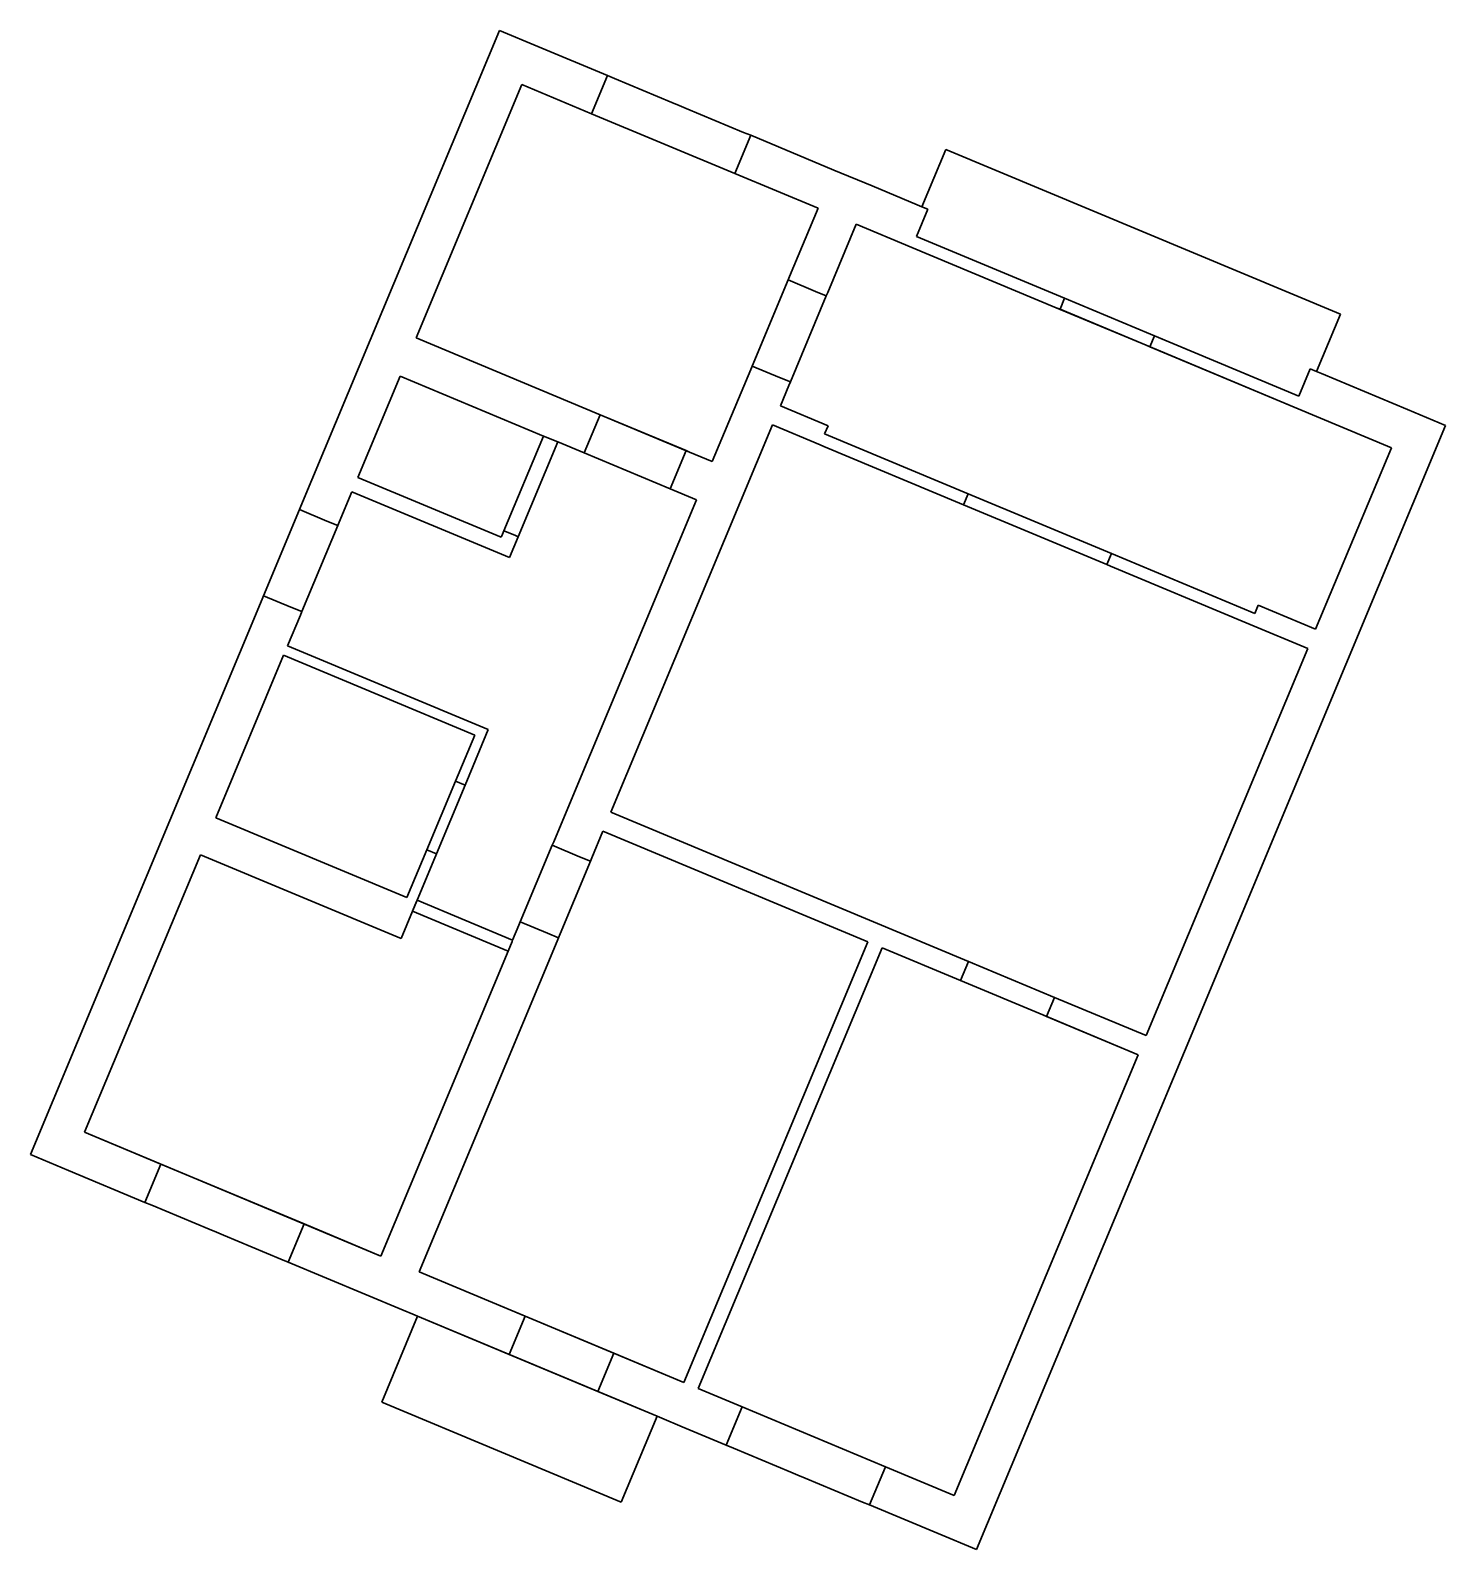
# Model space of a CAD drawing. Header units: inches. Extents: x 481012.4 to 481025.8, y 4622665 to 4622679.3.
import ezdxf

# ---------------------------------------------------------------- set-up
doc = ezdxf.new("R2010")
doc.units = ezdxf.units.IN
doc.header["$MEASUREMENT"] = 0
doc.layers.add('unit_line', color=7, linetype='Continuous', lineweight=30, true_color=0x020080)

msp = doc.modelspace()

# ---------------------------------------------------------------- linework, layer by layer
at = {"layer": 'unit_line'}
for p, q in [((481014.9334, 4622674.8238), (481016.8121, 4622679.3248)), ((481016.8121, 4622679.3248), (481017.1739, 4622679.1738)), ((481017.1739, 4622679.1738), (481017.8341, 4622678.8982)), ((481017.6831, 4622678.5364), (481017.8341, 4622678.8982)), ((481017.8341, 4622678.8982), (481017.6831, 4622678.5364)), ((481017.8341, 4622678.8982), (481017.902, 4622678.8699)), ((481017.902, 4622678.8699), (481018.4447, 4622678.6434)), ((481016.0224, 4622676.4151), (481017.0229, 4622678.812)), ((481017.0229, 4622678.812), (481016.0224, 4622676.4151)), ((481017.0229, 4622678.812), (481017.6831, 4622678.5364)), ((481017.6831, 4622678.5364), (481017.0229, 4622678.812)), ((481018.4447, 4622678.6434), (481018.5125, 4622678.6151)), ((481018.5125, 4622678.6151), (481018.5803, 4622678.5867)), ((481018.5803, 4622678.5867), (481019.123, 4622678.3602)), ((481017.6831, 4622678.5364), (481019.0399, 4622677.9701)), ((481019.0399, 4622677.9701), (481017.6831, 4622678.5364)), ((481019.1909, 4622678.3319), (481019.0399, 4622677.9701)), ((481019.0399, 4622677.9701), (481019.1909, 4622678.3319)), ((481019.123, 4622678.3602), (481019.1909, 4622678.3319)), ((481019.1909, 4622678.3319), (481019.9778, 4622678.0035)), ((481020.8094, 4622677.6564), (481021.0359, 4622678.199)), ((481021.0359, 4622678.199), (481024.7715, 4622676.6399)), ((481019.9778, 4622678.0035), (481020.3396, 4622677.8525)), ((481019.0399, 4622677.9701), (481019.8268, 4622677.6417)), ((481019.8268, 4622677.6417), (481019.0399, 4622677.9701)), ((481020.3396, 4622677.8525), (481020.7642, 4622677.6752)), ((481019.8268, 4622677.6417), (481019.5576, 4622676.9967)), ((481019.5576, 4622676.9967), (481019.8268, 4622677.6417)), ((481020.7587, 4622677.3748), (481020.8663, 4622677.6326)), ((481020.8663, 4622677.6326), (481020.7587, 4622677.3748)), ((481020.7642, 4622677.6752), (481020.8094, 4622677.6564)), ((481020.8663, 4622677.6326), (481020.8094, 4622677.6564)), ((481020.8094, 4622677.6564), (481020.8663, 4622677.6326)), ((481019.9194, 4622676.8457), (481020.1886, 4622677.4907)), ((481020.1886, 4622677.4907), (481019.9194, 4622676.8457)), ((481020.1886, 4622677.4907), (481020.7153, 4622677.2708)), ((481020.7153, 4622677.2708), (481020.1886, 4622677.4907)), ((481022.1607, 4622676.7897), (481020.7587, 4622677.3748)), ((481020.7587, 4622677.3748), (481022.1607, 4622676.7897)), ((481020.7153, 4622677.2708), (481022.0811, 4622676.7007)), ((481022.0811, 4622676.7007), (481020.7153, 4622677.2708)), ((481019.5576, 4622676.9967), (481019.5436, 4622676.9633)), ((481019.5436, 4622676.9633), (481019.5576, 4622676.9967)), ((481019.5436, 4622676.9633), (481019.2038, 4622676.1492)), ((481019.2038, 4622676.1492), (481019.5436, 4622676.9633)), ((481019.5436, 4622676.9633), (481019.8014, 4622676.8557)), ((481019.8014, 4622676.8557), (481019.5436, 4622676.9633)), ((481019.8014, 4622676.8557), (481019.9054, 4622676.8123)), ((481019.9054, 4622676.8123), (481019.8014, 4622676.8557)), ((481019.5656, 4622675.9982), (481019.9054, 4622676.8123)), ((481019.9054, 4622676.8123), (481019.5656, 4622675.9982)), ((481019.9054, 4622676.8123), (481019.9194, 4622676.8457)), ((481019.9194, 4622676.8457), (481019.9054, 4622676.8123)), ((481022.1173, 4622676.6856), (481022.1607, 4622676.7897)), ((481022.1607, 4622676.7897), (481022.1173, 4622676.6856)), ((481022.9747, 4622676.4499), (481022.1607, 4622676.7897)), ((481022.1607, 4622676.7897), (481022.9747, 4622676.4499)), ((481022.0811, 4622676.7007), (481022.9313, 4622676.3459)), ((481022.1173, 4622676.6856), (481022.0811, 4622676.7007)), ((481022.9313, 4622676.3459), (481022.1173, 4622676.6856)), ((481024.7715, 4622676.6399), (481024.545, 4622676.0972)), ((481023.0109, 4622676.4348), (481022.9675, 4622676.3308)), ((481022.9675, 4622676.3308), (481023.0109, 4622676.4348)), ((481024.3767, 4622675.8647), (481022.9747, 4622676.4499)), ((481022.9747, 4622676.4499), (481023.0109, 4622676.4348)), ((481023.0109, 4622676.4348), (481024.3767, 4622675.8647)), ((481017.7635, 4622675.6884), (481016.0224, 4622676.4151)), ((481016.0224, 4622676.4151), (481017.7635, 4622675.6884)), ((481022.9313, 4622676.3459), (481024.3333, 4622675.7607)), ((481022.9675, 4622676.3308), (481022.9313, 4622676.3459)), ((481024.3333, 4622675.7607), (481022.9675, 4622676.3308)), ((481019.2038, 4622676.1492), (481019.1899, 4622676.1158)), ((481019.1899, 4622676.1158), (481019.2038, 4622676.1492)), ((481019.4616, 4622676.0416), (481019.2038, 4622676.1492)), ((481019.2038, 4622676.1492), (481019.4616, 4622676.0416)), ((481015.4712, 4622675.0946), (481015.8714, 4622676.0533)), ((481015.8714, 4622676.0533), (481015.4712, 4622675.0946)), ((481015.8714, 4622676.0533), (481017.2281, 4622675.487)), ((481017.2281, 4622675.487), (481015.8714, 4622676.0533)), ((481019.1899, 4622676.1158), (481018.8263, 4622675.2448)), ((481018.8263, 4622675.2448), (481019.1899, 4622676.1158)), ((481019.5656, 4622675.9982), (481019.4616, 4622676.0416)), ((481019.4616, 4622676.0416), (481019.5656, 4622675.9982)), ((481019.5517, 4622675.9648), (481019.5656, 4622675.9982)), ((481019.5656, 4622675.9982), (481019.5517, 4622675.9648)), ((481024.4843, 4622676.1225), (481024.3767, 4622675.8647)), ((481024.3767, 4622675.8647), (481024.4843, 4622676.1225)), ((481024.545, 4622676.0972), (481024.4843, 4622676.1225)), ((481024.4843, 4622676.1225), (481024.545, 4622676.0972)), ((481024.545, 4622676.0972), (481024.5902, 4622676.0783)), ((481024.5902, 4622676.0783), (481025.4047, 4622675.7383)), ((481019.4713, 4622675.7721), (481019.5517, 4622675.9648)), ((481019.5517, 4622675.9648), (481019.4713, 4622675.7721)), ((481019.9217, 4622675.5841), (481019.4713, 4622675.7721)), ((481019.4713, 4622675.7721), (481019.9217, 4622675.5841)), ((481024.3333, 4622675.7607), (481025.2537, 4622675.3765)), ((481025.2537, 4622675.3765), (481024.3333, 4622675.7607)), ((481025.4047, 4622675.7383), (481025.7665, 4622675.5873)), ((481017.6125, 4622675.3266), (481017.7635, 4622675.6884)), ((481017.7635, 4622675.6884), (481017.6125, 4622675.3266)), ((481018.611, 4622675.3346), (481017.7635, 4622675.6884)), ((481017.7635, 4622675.6884), (481018.5776, 4622675.3486)), ((481019.3958, 4622675.5912), (481017.8668, 4622671.9281)), ((481017.8668, 4622671.9281), (481019.3958, 4622675.5912)), ((481019.3958, 4622675.5912), (481019.8462, 4622675.4032)), ((481019.8462, 4622675.4032), (481019.3958, 4622675.5912)), ((481019.8896, 4622675.5072), (481019.9217, 4622675.5841)), ((481019.9217, 4622675.5841), (481019.8896, 4622675.5072)), ((481025.7665, 4622675.5873), (481024.8227, 4622673.3261)), ((481017.2281, 4622675.487), (481016.8541, 4622674.5909)), ((481016.8541, 4622674.5909), (481017.2281, 4622675.487)), ((481016.9898, 4622674.5342), (481017.3638, 4622675.4304)), ((481017.3638, 4622675.4304), (481016.9898, 4622674.5342)), ((481017.2281, 4622675.487), (481017.3638, 4622675.4304)), ((481017.3638, 4622675.4304), (481017.2281, 4622675.487)), ((481017.3638, 4622675.4304), (481017.6125, 4622675.3266)), ((481017.6125, 4622675.3266), (481017.3638, 4622675.4304)), ((481019.9258, 4622675.4921), (481019.8896, 4622675.5072)), ((481019.8896, 4622675.5072), (481019.9258, 4622675.4921)), ((481021.2464, 4622674.941), (481019.9258, 4622675.4921)), ((481019.9258, 4622675.4921), (481021.2464, 4622674.941)), ((481017.6125, 4622675.3266), (481018.4265, 4622674.9868)), ((481018.4265, 4622674.9868), (481017.6125, 4622675.3266)), ((481018.5776, 4622675.3486), (481018.4265, 4622674.9868)), ((481018.4265, 4622674.9868), (481018.5776, 4622675.3486)), ((481018.5776, 4622675.3486), (481018.611, 4622675.3346)), ((481018.8263, 4622675.2448), (481018.611, 4622675.3346)), ((481018.611, 4622675.3346), (481018.8263, 4622675.2448)), ((481019.8462, 4622675.4032), (481019.8824, 4622675.3881)), ((481019.8824, 4622675.3881), (481019.8462, 4622675.4032)), ((481019.8824, 4622675.3881), (481021.1668, 4622674.852)), ((481021.1668, 4622674.852), (481019.8824, 4622675.3881)), ((481025.2537, 4622675.3765), (481024.5364, 4622673.658)), ((481024.5364, 4622673.658), (481025.2537, 4622675.3765)), ((481016.828, 4622674.5283), (481015.4712, 4622675.0946)), ((481015.4712, 4622675.0946), (481016.828, 4622674.5283)), ((481018.4265, 4622674.9868), (481018.6753, 4622674.883)), ((481018.6753, 4622674.883), (481018.4265, 4622674.9868)), ((481015.2952, 4622674.6727), (481015.4146, 4622674.9589)), ((481015.4146, 4622674.9589), (481015.2952, 4622674.6727)), ((481015.4146, 4622674.9589), (481016.907, 4622674.336)), ((481016.907, 4622674.336), (481015.4146, 4622674.9589)), ((481018.6753, 4622674.883), (481017.505, 4622672.0791)), ((481017.505, 4622672.0791), (481018.6753, 4622674.883)), ((481021.1668, 4622674.852), (481021.2029, 4622674.8369)), ((481021.2029, 4622674.8369), (481021.1668, 4622674.852)), ((481021.2029, 4622674.8369), (481021.2464, 4622674.941)), ((481021.2464, 4622674.941), (481021.2029, 4622674.8369)), ((481021.2029, 4622674.8369), (481022.5597, 4622674.2706)), ((481022.5597, 4622674.2706), (481021.2029, 4622674.8369)), ((481022.6031, 4622674.3747), (481021.2464, 4622674.941)), ((481021.2464, 4622674.941), (481022.6031, 4622674.3747)), ((481014.5796, 4622673.9762), (481014.9194, 4622674.7903)), ((481014.9194, 4622674.7903), (481014.9334, 4622674.8238)), ((481014.9194, 4622674.7903), (481015.1772, 4622674.6827)), ((481015.1772, 4622674.6827), (481014.9194, 4622674.7903)), ((481014.9414, 4622673.8252), (481015.2812, 4622674.6393)), ((481015.2812, 4622674.6393), (481014.9414, 4622673.8252)), ((481015.1772, 4622674.6827), (481015.2812, 4622674.6393)), ((481015.2812, 4622674.6393), (481015.1772, 4622674.6827)), ((481015.2812, 4622674.6393), (481015.2952, 4622674.6727)), ((481015.2952, 4622674.6727), (481015.2812, 4622674.6393)), ((481016.8401, 4622674.5574), (481016.828, 4622674.5283)), ((481016.828, 4622674.5283), (481016.8401, 4622674.5574)), ((481016.8541, 4622674.5909), (481016.8401, 4622674.5574)), ((481016.8401, 4622674.5574), (481016.8541, 4622674.5909)), ((481016.9581, 4622674.5474), (481016.8541, 4622674.5909)), ((481016.8541, 4622674.5909), (481016.9581, 4622674.5474)), ((481016.9898, 4622674.5342), (481016.9581, 4622674.5474)), ((481016.9581, 4622674.5474), (481016.9898, 4622674.5342)), ((481016.907, 4622674.336), (481016.9898, 4622674.5342)), ((481016.9898, 4622674.5342), (481016.907, 4622674.336)), ((481022.6031, 4622674.3747), (481022.5597, 4622674.2706)), ((481022.5597, 4622674.2706), (481022.6031, 4622674.3747)), ((481022.5597, 4622674.2706), (481022.5959, 4622674.2555)), ((481022.5959, 4622674.2555), (481022.5597, 4622674.2706)), ((481023.9598, 4622673.8084), (481022.6031, 4622674.3747)), ((481022.6031, 4622674.3747), (481023.9598, 4622673.8084)), ((481022.5959, 4622674.2555), (481023.8802, 4622673.7195)), ((481023.8802, 4622673.7195), (481022.5959, 4622674.2555)), ((481014.5657, 4622673.9428), (481014.5796, 4622673.9762)), ((481014.8374, 4622673.8687), (481014.5796, 4622673.9762)), ((481014.5796, 4622673.9762), (481014.8374, 4622673.8687)), ((481012.3724, 4622668.688), (481014.5657, 4622673.9428)), ((481014.9414, 4622673.8252), (481014.8374, 4622673.8687)), ((481014.8374, 4622673.8687), (481014.9414, 4622673.8252)), ((481023.9919, 4622673.8853), (481023.9598, 4622673.8084)), ((481023.9598, 4622673.8084), (481023.9919, 4622673.8853)), ((481024.5364, 4622673.658), (481023.9919, 4622673.8853)), ((481023.9919, 4622673.8853), (481024.5364, 4622673.658)), ((481014.8068, 4622673.5027), (481014.9275, 4622673.7918)), ((481014.9275, 4622673.7918), (481014.8068, 4622673.5027)), ((481014.9275, 4622673.7918), (481014.9414, 4622673.8252)), ((481014.9414, 4622673.8252), (481014.9275, 4622673.7918)), ((481023.8802, 4622673.7195), (481023.9164, 4622673.7044)), ((481023.9164, 4622673.7044), (481023.8802, 4622673.7195)), ((481023.9164, 4622673.7044), (481024.4609, 4622673.4771)), ((481024.4609, 4622673.4771), (481023.9164, 4622673.7044)), ((481014.1272, 4622671.8746), (481014.769, 4622673.4122)), ((481014.769, 4622673.4122), (481014.1272, 4622671.8746)), ((481014.769, 4622673.4122), (481016.578, 4622672.6572)), ((481016.578, 4622672.6572), (481014.769, 4622673.4122)), ((481016.7062, 4622672.7099), (481014.8068, 4622673.5027)), ((481014.8068, 4622673.5027), (481016.7062, 4622672.7099)), ((481024.4609, 4622673.4771), (481022.9319, 4622669.8139)), ((481022.9319, 4622669.8139), (481024.4609, 4622673.4771)), ((481024.8227, 4622673.3261), (481023.2937, 4622669.6629)), ((481016.5019, 4622672.2203), (481016.7062, 4622672.7099)), ((481016.7062, 4622672.7099), (481016.5019, 4622672.2203)), ((481016.578, 4622672.6572), (481016.3963, 4622672.2218)), ((481016.3963, 4622672.2218), (481016.578, 4622672.6572)), ((481016.3963, 4622672.2218), (481016.1245, 4622671.5706)), ((481016.1245, 4622671.5706), (481016.3963, 4622672.2218)), ((481016.1998, 4622671.4967), (481016.5019, 4622672.2203)), ((481016.4868, 4622672.1841), (481016.2149, 4622671.5329)), ((481016.3963, 4622672.2218), (481016.4868, 4622672.1841)), ((481016.4868, 4622672.1841), (481016.3963, 4622672.2218)), ((481016.5019, 4622672.2203), (481016.4868, 4622672.1841)), ((481017.505, 4622672.0791), (481017.325, 4622671.6478)), ((481017.325, 4622671.6478), (481017.505, 4622672.0791)), ((481015.9362, 4622671.1195), (481014.1272, 4622671.8746)), ((481014.1272, 4622671.8746), (481015.9362, 4622671.1195)), ((481021.2521, 4622670.5151), (481017.8668, 4622671.9281)), ((481017.8668, 4622671.9281), (481021.2521, 4622670.5151)), ((481017.6868, 4622671.4968), (481017.7913, 4622671.7472)), ((481017.7913, 4622671.7472), (481017.6868, 4622671.4968)), ((481017.7913, 4622671.7472), (481020.2967, 4622670.7014)), ((481020.2967, 4622670.7014), (481017.7913, 4622671.7472)), ((481016.1245, 4622671.5706), (481015.9362, 4622671.1195)), ((481015.9362, 4622671.1195), (481016.1245, 4622671.5706)), ((481016.2149, 4622671.5329), (481016.1245, 4622671.5706)), ((481016.1245, 4622671.5706), (481016.2149, 4622671.5329)), ((481016.2149, 4622671.5329), (481016.1998, 4622671.4967)), ((481017.311, 4622671.6144), (481017.009, 4622670.8908)), ((481017.009, 4622670.8908), (481017.311, 4622671.6144)), ((481017.325, 4622671.6478), (481017.311, 4622671.6144)), ((481017.311, 4622671.6144), (481017.325, 4622671.6478)), ((481017.311, 4622671.6144), (481017.5688, 4622671.5068)), ((481017.5688, 4622671.5068), (481017.311, 4622671.6144)), ((481012.8852, 4622668.8988), (481013.9815, 4622671.5254)), ((481013.9815, 4622671.5254), (481012.8852, 4622668.8988)), ((481013.9815, 4622671.5254), (481015.8809, 4622670.7326)), ((481015.8809, 4622670.7326), (481013.9815, 4622671.5254)), ((481016.0323, 4622671.0953), (481016.1998, 4622671.4967)), ((481016.1998, 4622671.4967), (481016.0323, 4622671.0953)), ((481017.3859, 4622670.776), (481017.6577, 4622671.4272)), ((481017.6577, 4622671.4272), (481017.3859, 4622670.776)), ((481017.5688, 4622671.5068), (481017.6728, 4622671.4634)), ((481017.6728, 4622671.4634), (481017.5688, 4622671.5068)), ((481017.6577, 4622671.4272), (481017.6728, 4622671.4634)), ((481017.6728, 4622671.4634), (481017.6577, 4622671.4272)), ((481017.6728, 4622671.4634), (481017.6868, 4622671.4968)), ((481017.6868, 4622671.4968), (481017.6728, 4622671.4634)), ((481015.8809, 4622670.7326), (481015.9889, 4622670.9913)), ((481015.9889, 4622670.9913), (481015.8809, 4622670.7326)), ((481015.9889, 4622670.9913), (481016.0323, 4622671.0953)), ((481016.0267, 4622671.0818), (481015.9889, 4622670.9913)), ((481016.8934, 4622670.6138), (481015.9889, 4622670.9913)), ((481015.9889, 4622670.9913), (481016.8934, 4622670.6138)), ((481016.0323, 4622671.0953), (481016.0267, 4622671.0818)), ((481016.9368, 4622670.7178), (481016.0323, 4622671.0953)), ((481016.0323, 4622671.0953), (481016.9368, 4622670.7178)), ((481016.995, 4622670.8573), (481016.9368, 4622670.7178)), ((481016.9368, 4622670.7178), (481016.995, 4622670.8573)), ((481017.009, 4622670.8908), (481016.995, 4622670.8573)), ((481016.995, 4622670.8573), (481017.009, 4622670.8908)), ((481017.2668, 4622670.7832), (481017.009, 4622670.8908)), ((481017.009, 4622670.8908), (481017.2668, 4622670.7832)), ((481016.0509, 4622667.5775), (481017.3568, 4622670.7063)), ((481017.3568, 4622670.7063), (481016.0509, 4622667.5775)), ((481016.9311, 4622670.7042), (481016.8934, 4622670.6138)), ((481016.8934, 4622670.6138), (481016.9311, 4622670.7042)), ((481016.9368, 4622670.7178), (481016.9311, 4622670.7042)), ((481016.9311, 4622670.7042), (481016.9368, 4622670.7178)), ((481017.3708, 4622670.7398), (481017.2668, 4622670.7832)), ((481017.2668, 4622670.7832), (481017.3708, 4622670.7398)), ((481017.3568, 4622670.7063), (481017.3708, 4622670.7398)), ((481017.3708, 4622670.7398), (481017.3568, 4622670.7063)), ((481017.3708, 4622670.7398), (481017.3859, 4622670.776)), ((481017.3859, 4622670.776), (481017.3708, 4622670.7398)), ((481020.2967, 4622670.7014), (481018.5563, 4622666.5317)), ((481018.5563, 4622666.5317), (481020.2967, 4622670.7014)), ((481016.8934, 4622670.6138), (481015.6891, 4622667.7285)), ((481015.6891, 4622667.7285), (481016.8934, 4622670.6138)), ((481018.692, 4622666.4751), (481020.4324, 4622670.6448)), ((481020.4324, 4622670.6448), (481018.692, 4622666.4751)), ((481020.4324, 4622670.6448), (481021.1766, 4622670.3342)), ((481021.1766, 4622670.3342), (481020.4324, 4622670.6448)), ((481021.1766, 4622670.3342), (481021.2521, 4622670.5151)), ((481021.2521, 4622670.5151), (481021.1766, 4622670.3342)), ((481022.0661, 4622670.1753), (481021.2521, 4622670.5151)), ((481021.2521, 4622670.5151), (481022.0661, 4622670.1753)), ((481021.1766, 4622670.3342), (481021.9545, 4622670.0095)), ((481021.9545, 4622670.0095), (481021.1766, 4622670.3342)), ((481022.0661, 4622670.1753), (481021.9906, 4622669.9944)), ((481021.9906, 4622669.9944), (481022.0661, 4622670.1753)), ((481022.9319, 4622669.8139), (481022.0661, 4622670.1753)), ((481022.0661, 4622670.1753), (481022.9319, 4622669.8139)), ((481021.9545, 4622670.0095), (481022.8564, 4622669.633)), ((481021.9906, 4622669.9944), (481021.9545, 4622670.0095)), ((481022.8564, 4622669.633), (481021.9906, 4622669.9944)), ((481023.2937, 4622669.6629), (481021.3268, 4622664.9505)), ((481022.8564, 4622669.633), (481021.116, 4622665.4633)), ((481021.116, 4622665.4633), (481022.8564, 4622669.633)), ((481015.6891, 4622667.7285), (481012.8852, 4622668.8988)), ((481012.8852, 4622668.8988), (481013.6057, 4622668.5981)), ((481012.7342, 4622668.537), (481012.3724, 4622668.688)), ((481013.4547, 4622668.2363), (481012.7342, 4622668.537)), ((481013.4547, 4622668.2363), (481013.6057, 4622668.5981)), ((481013.6057, 4622668.5981), (481013.4547, 4622668.2363)), ((481013.6057, 4622668.5981), (481014.9624, 4622668.0318)), ((481013.5225, 4622668.208), (481013.4547, 4622668.2363)), ((481014.0652, 4622667.9814), (481013.5225, 4622668.208)), ((481014.1331, 4622667.9531), (481014.0652, 4622667.9814)), ((481014.2009, 4622667.9248), (481014.1331, 4622667.9531)), ((481014.9624, 4622668.0318), (481014.8114, 4622667.67)), ((481014.8114, 4622667.67), (481014.9624, 4622668.0318)), ((481014.9624, 4622668.0318), (481015.6891, 4622667.7285)), ((481014.7436, 4622667.6983), (481014.2009, 4622667.9248)), ((481014.8114, 4622667.67), (481014.7436, 4622667.6983)), ((481015.5381, 4622667.3667), (481014.8114, 4622667.67)), ((481018.5563, 4622666.5317), (481016.0509, 4622667.5775)), ((481016.0509, 4622667.5775), (481017.0538, 4622667.1589)), ((481015.8999, 4622667.2157), (481015.5381, 4622667.3667)), ((481015.6979, 4622666.3441), (481016.0377, 4622667.1582)), ((481015.9925, 4622667.177), (481015.8999, 4622667.2157)), ((481016.0377, 4622667.1582), (481015.9925, 4622667.177)), ((481016.0377, 4622667.1582), (481018.3034, 4622666.2125)), ((481016.9028, 4622666.7971), (481016.0377, 4622667.1582)), ((481016.9028, 4622666.7971), (481017.0538, 4622667.1589)), ((481017.0538, 4622667.1589), (481016.9028, 4622666.7971)), ((481017.0538, 4622667.1589), (481017.8938, 4622666.8083)), ((481017.7428, 4622666.4465), (481016.9028, 4622666.7971)), ((481017.8938, 4622666.8083), (481017.7428, 4622666.4465)), ((481017.7428, 4622666.4465), (481017.8938, 4622666.8083)), ((481017.8938, 4622666.8083), (481018.5563, 4622666.5317)), ((481018.3034, 4622666.2125), (481017.7428, 4622666.4465)), ((481019.1096, 4622666.3008), (481018.692, 4622666.4751)), ((481018.692, 4622666.4751), (481019.1096, 4622666.3008)), ((481017.9636, 4622665.3984), (481015.6979, 4622666.3441)), ((481018.3034, 4622666.2125), (481017.9636, 4622665.3984)), ((481018.3486, 4622666.1936), (481018.3034, 4622666.2125)), ((481018.9586, 4622665.939), (481019.1096, 4622666.3008)), ((481019.1096, 4622666.3008), (481018.9586, 4622665.939)), ((481020.4664, 4622665.7345), (481019.1096, 4622666.3008)), ((481019.1096, 4622666.3008), (481020.4664, 4622665.7345)), ((481018.541, 4622666.1133), (481018.3486, 4622666.1936)), ((481018.9586, 4622665.939), (481018.541, 4622666.1133)), ((481019.0265, 4622665.9107), (481018.9586, 4622665.939)), ((481019.5692, 4622665.6841), (481019.0265, 4622665.9107)), ((481019.637, 4622665.6558), (481019.5692, 4622665.6841)), ((481019.7048, 4622665.6275), (481019.637, 4622665.6558)), ((481020.4664, 4622665.7345), (481020.3154, 4622665.3727)), ((481020.3154, 4622665.3727), (481020.4664, 4622665.7345)), ((481021.116, 4622665.4633), (481020.4664, 4622665.7345)), ((481020.4664, 4622665.7345), (481021.116, 4622665.4633)), ((481020.2475, 4622665.401), (481019.7048, 4622665.6275)), ((481020.3154, 4622665.3727), (481020.2475, 4622665.401)), ((481020.965, 4622665.1015), (481020.3154, 4622665.3727)), ((481021.3268, 4622664.9505), (481020.965, 4622665.1015))]:
    msp.add_line(p, q, dxfattribs=at)

doc.saveas('drawing.dxf')
